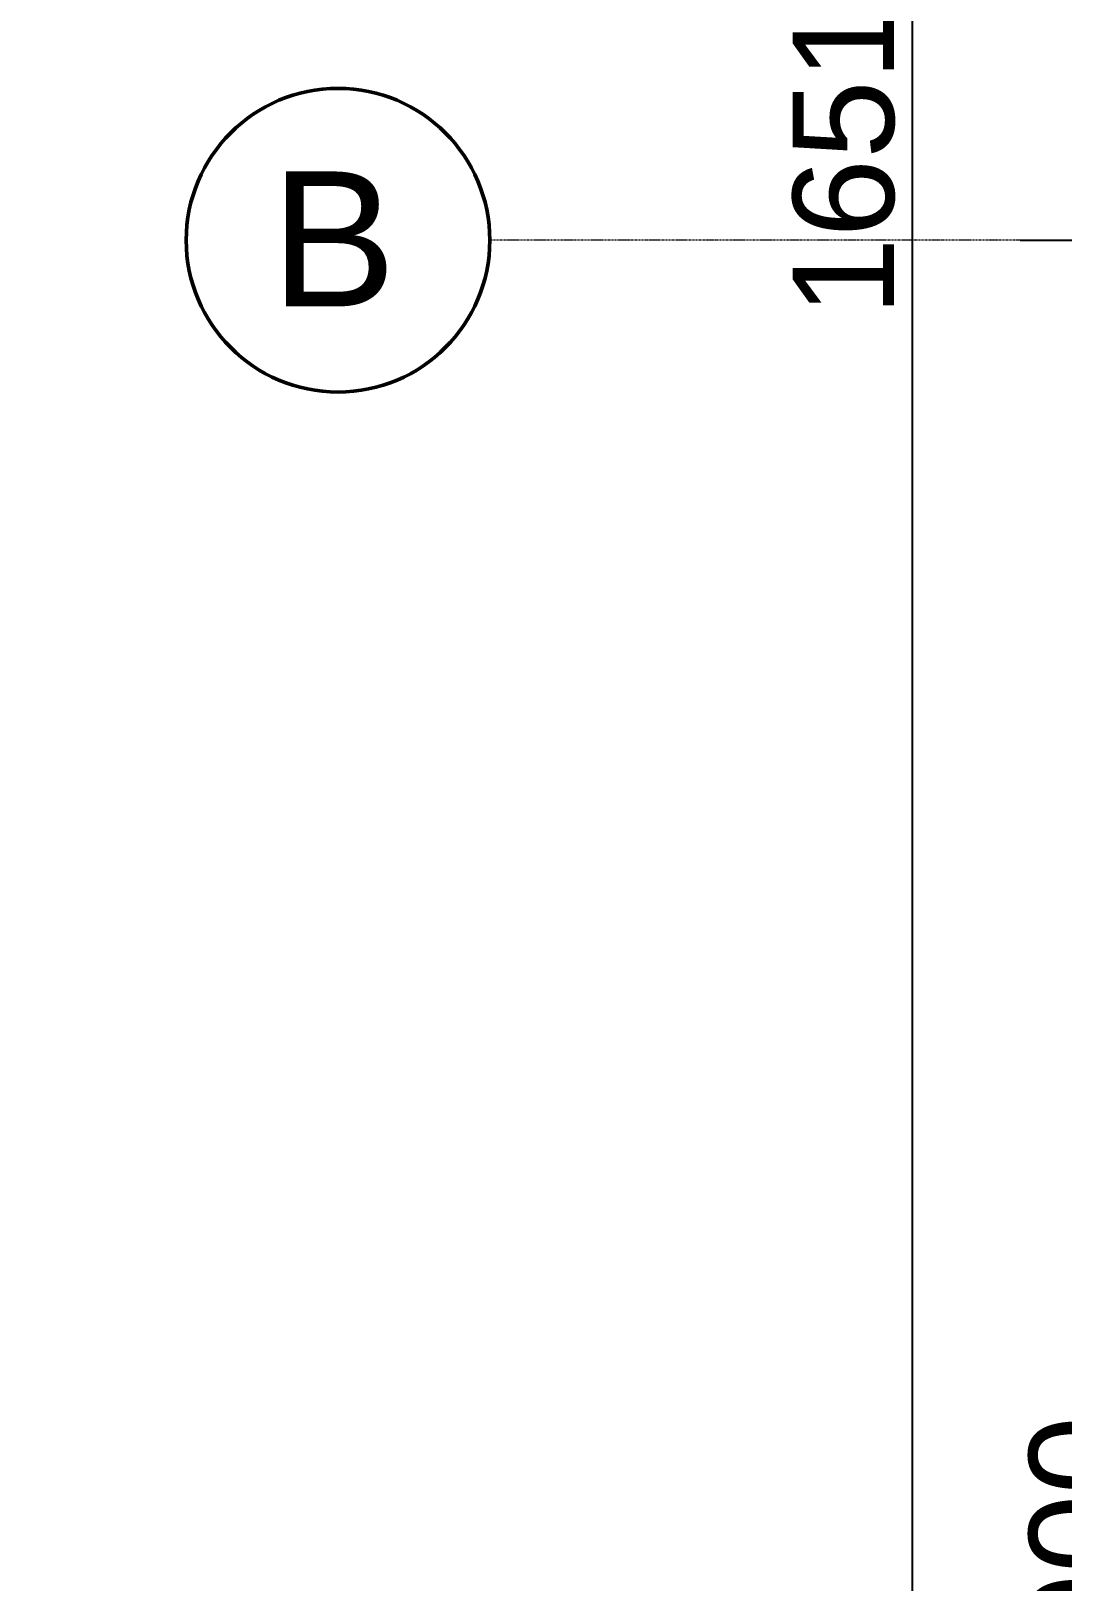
# Model space of a CAD drawing. Header units: millimetres. Extents: x -725999 to -647408, y -21008 to 19019.
# Drawn here: x -725999 to -722942, y -394 to 4199 of the extents above; entities that cross this region are included whole.
import ezdxf
from ezdxf.xclip import XClip

# ---------------------------------------------------------------- set-up
doc = ezdxf.new("R2010")
doc.units = ezdxf.units.MM
doc.header["$XCLIPFRAME"] = 0
doc.linetypes.add('DASH', pattern=[6.35, 3.175, -3.175])
doc.linetypes.add('DPA_Grid _ Level 100', pattern=[10, 5.5, -1.6, 1.3, -1.6])
doc.layers.add('000 - WIPEOUT', color=250, linetype='Continuous')
doc.layers.add('A04_TUBE SERIES', color=2, linetype='Continuous')
for name, color, linetype, lineweight in [('A-ANNO-DIMS', 1, 'Continuous', 9), ('Q-SPCQ', 2, 'Continuous', 9), ('Q-SPCQ-HDLN', 2, 'DASH', 9), ('S-GRID', 251, 'Continuous', 9), ('S-GRID-IDEN', 3, 'Continuous', 50)]:
    doc.layers.add(name, color=color, linetype=linetype, lineweight=lineweight)
doc.styles.add('Arial', font='arial.ttf', dxfattribs={"height": 400})
doc.styles.add('Arial_2', font='arial.ttf', dxfattribs={"height": 300})
doc.dimstyles.new('DPA-DIM-3_0_C-C', dxfattribs={"dimscale": 304.8, "dimtxt": 306.07782, "dimasz": 0.492126, "dimexe": 0.656168, "dimexo": 0.0625, "dimgap": 0.164042, "dimtad": 1, "dimdec": 0, "dimzin": 0, "dimdsep": 46, "dimtxsty": 'Arial_2', "dimblk1": 'DOTBLANK', "dimblk2": 'DOTBLANK', "dimsah": 1, "dimcen": 0.09, "dimdle": 0.656168, "dimadec": 8, "dimazin": 0, "dimtfac": 1, "dimtdec": 4, "dimtix": 1, "dimtmove": 0, "dimatfit": 3, "dimfxl": 1.312336, "dimfxlon": 1, "dimtvp": 1, "dimtolj": 1, "dimtzin": 0, "dimarcsym": 2})

# ---------------------------------------------------------------- blocks, each defined once
blk = doc.blocks.new('*U546')
blk.add_attdef('EXTR.OVL-LENGTH_', (-25, -59.1), '', height=5)
blk.add_wipeout([(-25, 0), (25, 0), (25, 67400), (-25, 67400)]).dxf.layer = '000 - WIPEOUT'
at = {"layer": 'A04_TUBE SERIES', "color": 0}
blk.add_lwpolyline([(-25, 0), (25, 0), (25, 67400), (-25, 67400)], close=True, dxfattribs=at)
blk = doc.blocks.new('*U547')
blk.add_attdef('EXTR.OVL-LENGTH_', (-25, -59.1), '', height=5)
blk.add_wipeout([(-25, 0), (25, 0), (25, 67400), (-25, 67400)]).dxf.layer = '000 - WIPEOUT'
at = {"layer": 'A04_TUBE SERIES', "color": 0}
blk.add_lwpolyline([(-25, 0), (25, 0), (25, 67400), (-25, 67400)], close=True, dxfattribs=at)
blk = doc.blocks.new('*U548')
blk.add_attdef('EXTR.OVL-LENGTH_', (-25, -59.1), '', height=5)
blk.add_wipeout([(-25, 0), (25, 0), (25, 67400), (-25, 67400)]).dxf.layer = '000 - WIPEOUT'
at = {"layer": 'A04_TUBE SERIES', "color": 0}
blk.add_lwpolyline([(-25, 0), (25, 0), (25, 67400), (-25, 67400)], close=True, dxfattribs=at)
blk = doc.blocks.new('*U549')
blk.add_attdef('EXTR.OVL-LENGTH_', (-25, -59.1), '', height=5)
blk.add_wipeout([(-25, 0), (25, 0), (25, 67400), (-25, 67400)]).dxf.layer = '000 - WIPEOUT'
at = {"layer": 'A04_TUBE SERIES', "color": 0}
blk.add_lwpolyline([(-25, 0), (25, 0), (25, 67400), (-25, 67400)], close=True, dxfattribs=at)
blk = doc.blocks.new('*U647')
blk.add_lwpolyline([(-107450, -550), (27650, -550), (27650, -3480), (-107450, -3480)], close=True)
at = {"layer": 'A04_TUBE SERIES', "linetype": 'ByBlock', "rotation": 270}
for name, p in [('*U547', (-39850, -615)), ('*U546', (-39850, -865)), ('*U549', (-39850, -3165)), ('*U548', (-39850, -3415))]:
    blk.add_blockref(name, p, dxfattribs=at)
blk = doc.blocks.new('DPA_Speciality_PlatformScreenDoor - Length_135300-12767973-4180-01 LOWER PLATFORM LEVEL - REFLECTED CEILING PLAN')
at = {"layer": 'Q-SPCQ-HDLN'}
for p, q in [((135200, 0), (-100, 0)), ((135200, -330), (-100, -330)), ((135200, -400), (-100, -400))]:
    blk.add_line(p, q, dxfattribs=at)
blk = doc.blocks.new('C-1-PP19-AR-4180-01-B_20250908-040939_EXDOWNLIGHT')
at = {"layer": 'Q-SPCQ', "rotation": 180}
blk.add_blockref('DPA_Speciality_PlatformScreenDoor - Length_135300-12767973-4180-01 LOWER PLATFORM LEVEL - REFLECTED CEILING PLAN', (27650, -3810), dxfattribs=at)
blk = doc.blocks.new('Grid - 100 Scale-2291345-4283-01 ENLARGED LOWER PLATFORM LEVEL - REFLECTED CEILING PLAN - SHEET 4')
at = {"layer": 'S-GRID-IDEN'}
blk.add_circle((0, 0), 4.5, dxfattribs=at)
blk = doc.blocks.new('_DotBlank')
at = {"color": 0, "linetype": 'ByBlock', "lineweight": -2}
blk.add_line((-0.5, 0), (-1, 0), dxfattribs=at)
blk.add_circle((0, 0), 0.5, dxfattribs=at)
blk = doc.blocks.new('*D751')
at = {"layer": 'A-ANNO-DIMS', "color": 0, "lineweight": -2, "transparency": 16777216}
for p, q in [((-26128.3, 16735), (-25547.4, 16735)), ((-25747.4, 370), (-25747.4, 16585)), ((-26128.3, 220), (-25547.4, 220))]:
    blk.add_line(p, q, dxfattribs=at)
at = {"layer": 'Defpoints', "color": 0, "transparency": 16777216}
for p in [(-26147.4, 16735), (-25747.4, 16735), (-26147.4, 220)]:
    blk.add_point(p, dxfattribs=at)
at = {"layer": 'A-ANNO-DIMS', "color": 0, "lineweight": -2, "transparency": 16777216, "xscale": 150, "yscale": 150, "zscale": 150}
for p, rotation in [((-25747.4, 16735), 90), ((-25747.4, 220), 270)]:
    blk.add_blockref('_DotBlank', p, dxfattribs=dict(at, rotation=rotation))
at = {"layer": 'A-ANNO-DIMS', "color": 0, "transparency": 16777216, "insert": (-25950.5, 8477.5), "char_height": 300, "width": 1384.414, "attachment_point": 5, "rotation": 90, "style": 'Arial_2'}
blk.add_mtext('\\A1;16515', dxfattribs=at)
blk = doc.blocks.new('*D754')
at = {"layer": 'A-ANNO-DIMS', "color": 0, "lineweight": -2, "transparency": 16777216}
for p, q in [((-25428.3, 8120), (-24847.4, 8120)), ((-25047.4, 370), (-25047.4, 7970)), ((-25428.3, 220), (-24847.4, 220))]:
    blk.add_line(p, q, dxfattribs=at)
at = {"layer": 'Defpoints', "color": 0, "transparency": 16777216}
for p in [(-25447.4, 8120), (-25047.4, 8120), (-25447.4, 220)]:
    blk.add_point(p, dxfattribs=at)
at = {"layer": 'A-ANNO-DIMS', "color": 0, "lineweight": -2, "transparency": 16777216, "xscale": 150, "yscale": 150, "zscale": 150}
for p, rotation in [((-25047.4, 8120), 90), ((-25047.4, 220), 270)]:
    blk.add_blockref('_DotBlank', p, dxfattribs=dict(at, rotation=rotation))
at = {"layer": 'A-ANNO-DIMS', "color": 0, "transparency": 16777216, "insert": (-25250.5, 4170), "char_height": 300, "width": 1107.531, "attachment_point": 5, "rotation": 90, "style": 'Arial_2'}
blk.add_mtext('\\A1;7900', dxfattribs=at)
blk = doc.blocks.new('*D755')
at = {"layer": 'A-ANNO-DIMS', "color": 0, "lineweight": -2, "transparency": 16777216}
for p, q in [((-25428.3, 16735), (-24847.4, 16735)), ((-25047.4, 8270), (-25047.4, 16585)), ((-25428.3, 8120), (-24847.4, 8120))]:
    blk.add_line(p, q, dxfattribs=at)
at = {"layer": 'Defpoints', "color": 0, "transparency": 16777216}
for p in [(-25447.4, 16735), (-25047.4, 16735), (-25447.4, 8120)]:
    blk.add_point(p, dxfattribs=at)
at = {"layer": 'A-ANNO-DIMS', "color": 0, "lineweight": -2, "transparency": 16777216, "xscale": 150, "yscale": 150, "zscale": 150}
for p, rotation in [((-25047.4, 16735), 90), ((-25047.4, 8120), 270)]:
    blk.add_blockref('_DotBlank', p, dxfattribs=dict(at, rotation=rotation))
at = {"layer": 'A-ANNO-DIMS', "color": 0, "transparency": 16777216, "insert": (-25250.5, 12427.5), "char_height": 300, "width": 1107.531, "attachment_point": 5, "rotation": 90, "style": 'Arial_2'}
blk.add_mtext('\\A1;8615', dxfattribs=at)
blk = doc.blocks.new('*U744')
at = {"layer": 'S-GRID', "linetype": 'DPA_Grid _ Level 100'}
blk.add_line((45315.1, 8120), (-27001, 8120), dxfattribs=at)
at = {"layer": 'S-GRID-IDEN', "xscale": 99.99999999999993, "yscale": 99.99999999999993, "zscale": 99.99999999999993, "rotation": 89.9999999999998}
blk.add_blockref('Grid - 100 Scale-2291345-4283-01 ENLARGED LOWER PLATFORM LEVEL - REFLECTED CEILING PLAN - SHEET 4', (-27451, 8120), dxfattribs=at)
at = {"layer": 'S-GRID-IDEN', "lineweight": 9, "insert": (-27650.7, 8323.9), "char_height": 400, "width": 456.962, "attachment_point": 1, "style": 'Arial'}
blk.add_mtext('B', dxfattribs=at)
at = {"layer": 'A-ANNO-DIMS'}
for base, p1, p2, override, picture, middle in [((-25747.4, 16735), (-26147.4, 220), (-26147.4, 16735), {"dimpost": '<>', "dimfxl": 16515.002991}, '*D751', (-25950.5, 8477.5)), ((-25047.4, 16735), (-25447.4, 8120), (-25447.4, 16735), {"dimpost": '<>', "dimfxl": 8614.999996}, '*D755', (-25250.5, 12427.5)), ((-25047.4, 8120), (-25447.4, 220), (-25447.4, 8120), {"dimpost": '<>', "dimfxl": 7900.002995}, '*D754', (-25250.5, 4170))]:
    dim = blk.add_linear_dim(base=base, p1=p1, p2=p2, angle=90, dimstyle='DPA-DIM-3_0_C-C', override=override, dxfattribs=at)
    dim.commit()
    dim.dimension.update_dxf_attribs({"geometry": picture, "text_midpoint": middle})

msp = doc.modelspace()

# ---------------------------------------------------------------- block references
ref = msp.add_blockref('*U647', (-744682.4, 3579))
XClip(ref).set_block_clipping_path([(22516.8245944298, -23611.999870506), (95859.307995774, 7199.9972603895)])

# ---------------------------------------------------------------- next in the draw order: block references
msp.add_blockref('*U744', (-697637.4, -4541))
ref = msp.add_blockref('C-1-PP19-AR-4180-01-B_20250908-040939_EXDOWNLIGHT', (-744682.4, 3579))
XClip(ref).set_block_clipping_path([(22516.8245944298, -23611.999870506), (95859.307995774, 7199.9972603895)])

doc.saveas('drawing.dxf')
